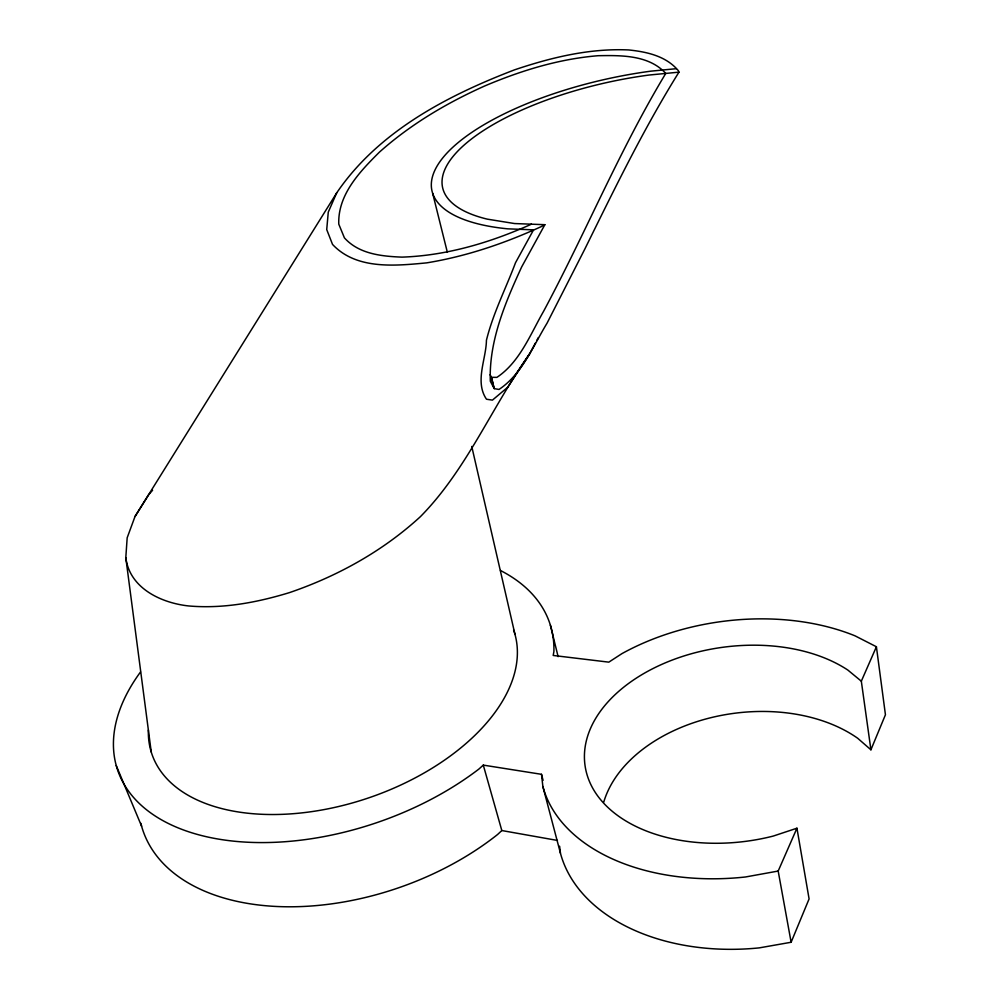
<?xml version="1.0" encoding="UTF-8"?>
<svg xmlns="http://www.w3.org/2000/svg" width="999" height="999" viewBox="0 0 999 999"><rect width="100%" height="100%" fill="white"/><g stroke="black" fill="none" stroke-linecap="round" stroke-linejoin="round"><path stroke-width="1.5" d="M151.249 752.022L125.799 557.654L127.173 537.787L135.002 516.533L336.675 192.919C378.221 131.656 447.14 95.629 514.622 69.818C551.311 57.443 589.735 48.139 628.721 49.95C646.828 51.823 666.146 56.031 678.358 70.692L678.958 72.153C643.506 129.008 614.298 189.335 584.69 249.338L547.052 323.189C533.004 346.216 522.165 374.001 499.025 389.448L494.23 388.623L490.322 381.256C488.811 341.208 505.244 302.647 521.665 266.933L544.867 224.688L514.572 223.551L487.225 219.131A184.228 67.345 -12.4 0 1 463.911 145.242A184.228 67.345 -12.4 0 1 649.113 75.037L678.958 72.153M140.522 671.965A228.197 133.204 -18.8 0 0 195.854 834.003A228.197 133.204 -18.8 0 0 478.908 769.043L483.291 765.109L541.495 774.312L542.869 786.488L560.427 853.146A193.294 131.156 -7.3 0 0 759.327 947.864L791.121 942.257L809.09 898.925L796.94 828.208L773.263 836.063A151.274 97.702 -8.1 0 1 597.04 795.029A151.274 97.702 -8.1 0 1 654.133 667.981A151.274 97.702 -8.1 0 1 847.851 670.067L861.325 681.193L870.916 749.799L857.666 738.236A147.552 99.962 -7.3 0 0 709.702 717.981A147.552 99.962 -7.3 0 0 603.733 802.16M870.916 749.799L885.439 714.76L876.41 646.753L855.094 635.864A198.189 128.209 -8.1 0 0 621.952 653.621L608.816 662.15L553.196 655.456L553.896 651.598A228.197 133.204 -18.8 0 0 500.449 570.491M336.675 192.919L328.271 212.138L326.723 229.583L332.53 244.418C356.381 269.892 395.067 265.859 426.623 262.874C466.246 256.418 504.383 243.444 540.834 226.81L544.867 224.688M791.121 942.257L778.184 871.053L796.94 828.208M861.325 681.193L876.41 646.753M125.799 557.654C129.62 588.161 160.889 602.834 188.336 605.918C222.627 608.99 256.743 602.597 289.448 592.619C337.55 576.198 382.854 551.111 420.404 516.658C466.583 469.855 491.795 407.093 529.532 353.958L535.402 343.044M536.875 340.322L538.349 337.587M135.002 516.533L148.651 494.755L152.597 490.234M529.532 353.958L507.742 387.225L492.432 400.124L486.488 399.225C474.525 381.68 486.151 359.353 486.438 340.247C493.094 313.249 505.794 288.611 515.509 262.737L533.553 229.857L507.742 228.833A195.654 71.566 -12.4 0 1 446.103 154.008A195.654 71.566 -12.4 0 1 650.836 71.166L676.148 68.706M557.43 840.434L501.823 830.544L497.577 834.502A223.139 137.1 -19 0 1 280.944 906.655A223.139 137.1 -19 0 1 140.834 823.288M531.443 224.176C490.621 242.482 446.89 255.632 401.935 257.13C381.518 256.306 358.903 254.033 344.418 237.862L338.773 224.138C337.687 194.63 359.89 171.553 379.383 152.173C410.464 124.425 446.64 103.034 484.565 86.039C520.754 70.679 558.828 58.916 598.164 55.707C621.278 55.282 648.913 54.945 665.759 73.427C619.655 149.9 585.676 232.779 543.581 311.313C530.394 334.278 519.705 362.2 496.89 377.372L491.458 377.31L490.159 374.687M778.184 871.053L745.529 876.972A198.189 128.209 -8.1 0 1 542.869 786.488M116.246 765.571L141.596 826.198M483.291 765.109L501.823 830.544M541.495 774.312L543.081 780.344M432.654 193.307L447.365 252.335M494.23 388.623L491.458 377.31L493.981 388.124M550.374 625.149L558.116 656.643M471.753 446.466L514.985 634.377M559.602 846.228L560.427 853.146M513.573 629.932A191.196 111.413 -18.8 0 1 349.962 803.621A191.196 111.413 -18.8 0 1 148.376 730.057"/></g></svg>
